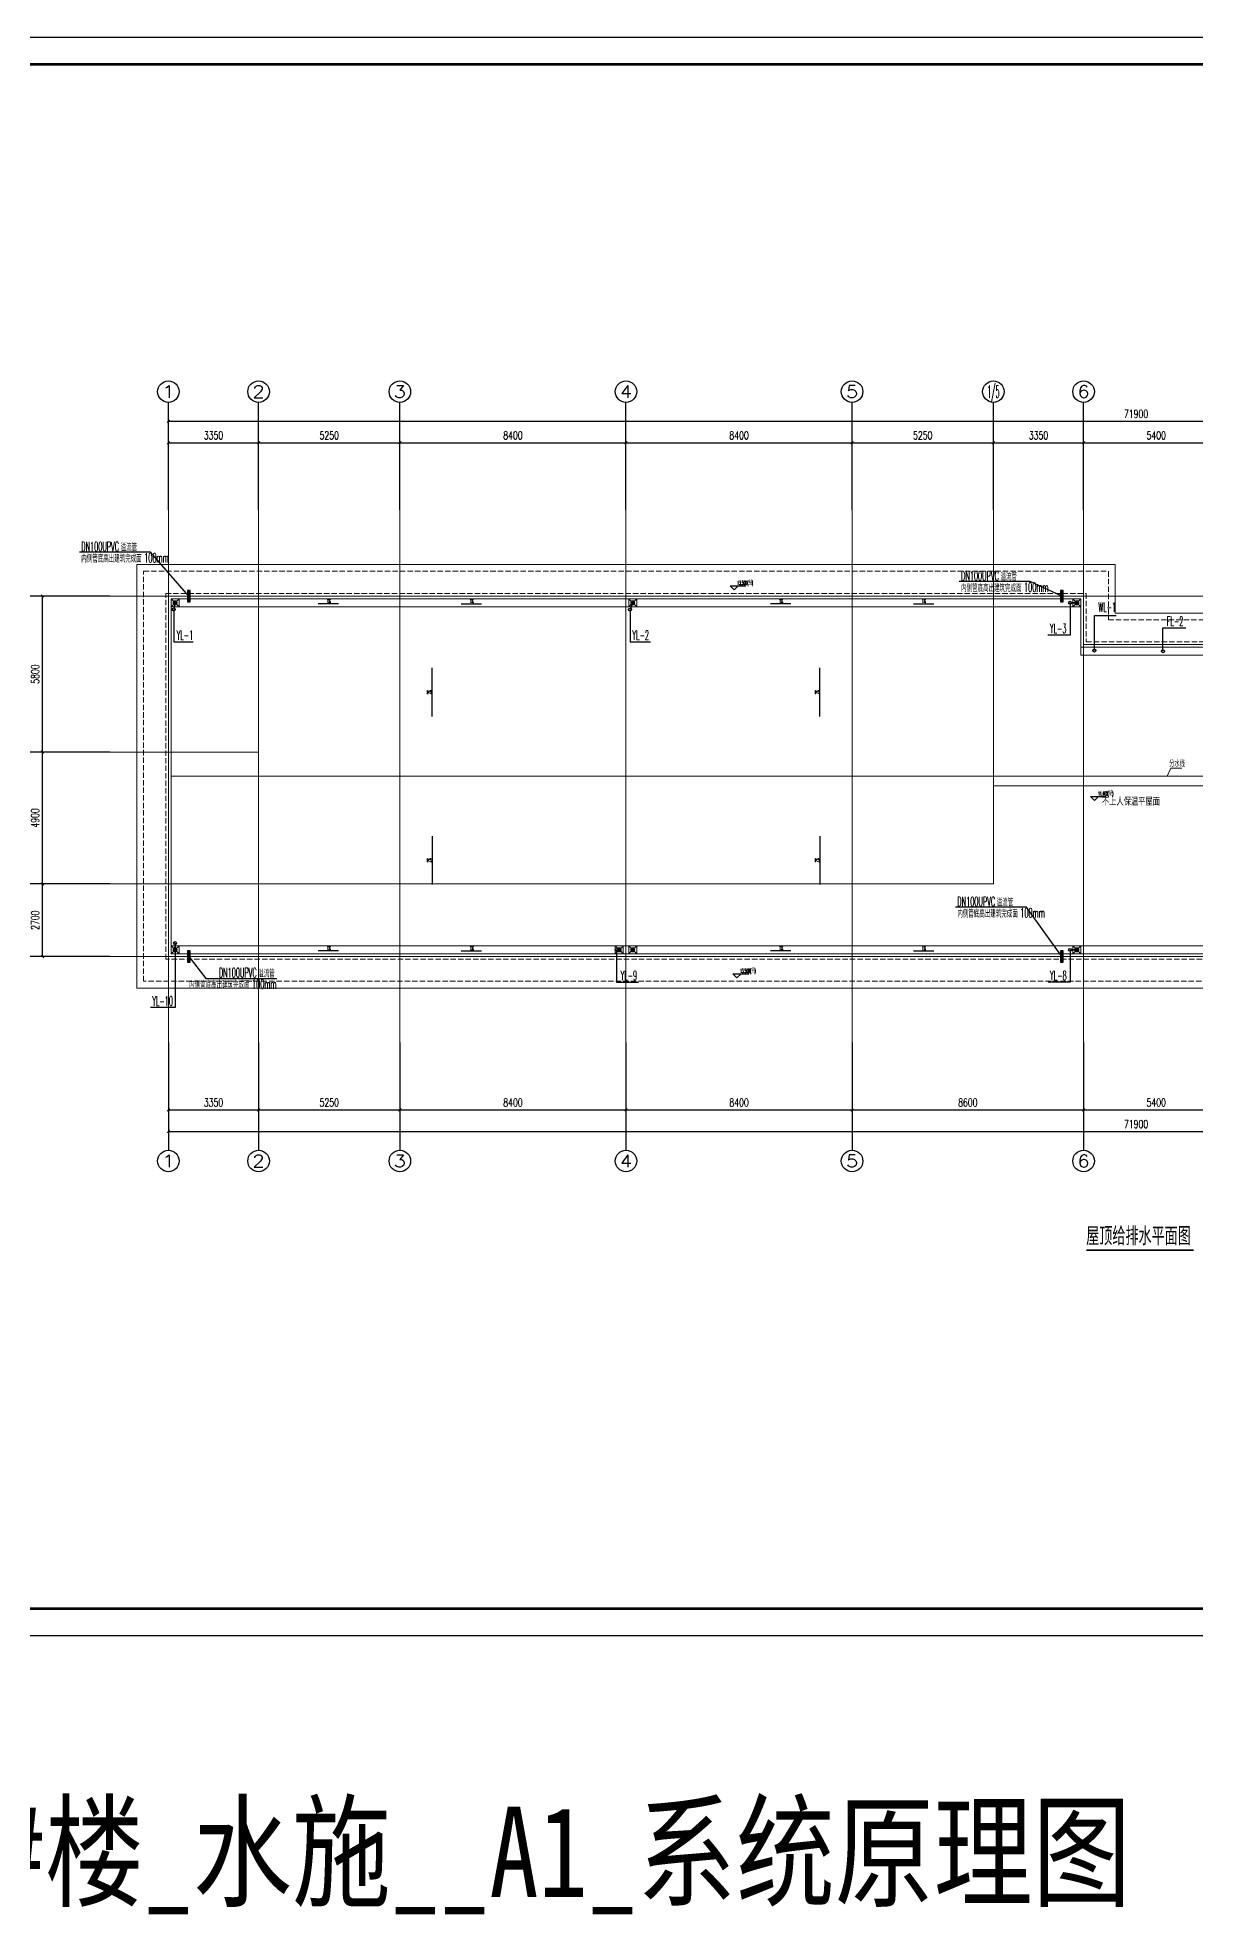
# Model space of a CAD drawing. Extents: x 1031190 to 1725648, y 733081 to 1571294.
# Drawn here: x 1288327 to 1331344, y 870323 to 940094 of the extents above; entities that cross this region are included whole.
import ezdxf
from ezdxf.enums import TextEntityAlignment as Align

# ---------------------------------------------------------------- set-up
doc = ezdxf.new("R2010")
doc.units = 0
doc.header["$LTSCALE"] = 1000
doc.header["$MEASUREMENT"] = 0
for name, pattern in [('ACAD_ISO10W100', [18.5, 12, -3, 0.5, -3]), ('DASH', [0.35, 0.25, -0.1]), ('DOTE', [2.42, 2, -0.2, 0.02, -0.2])]:
    doc.linetypes.add(name, pattern=pattern)
for name, color, linetype in [('AXIS', 3, 'Continuous'), ('AXIS_TEXT', 4, 'Continuous'), ('C-AXIS(轴号)', 3, 'Continuous'), ('C-AXIS-T(字)', 7, 'Continuous'), ('D-立面', 35, 'Continuous'), ('DIM_ELEV', 3, 'Continuous'), ('DIM_SYMB', 3, 'Continuous'), ('DIM_废水', 3, 'Continuous'), ('DIM_污水', 3, 'Continuous'), ('DIM_雨水', 3, 'Continuous'), ('PIPE-雨水', 4, 'Y'), ('PUB_TEXT', 4, 'Continuous'), ('TWT_LEAD', 3, 'Continuous'), ('VPIPE-废水', 31, 'F'), ('VPIPE-污水', 2, 'W'), ('VPIPE-雨水', 4, 'Y'), ('图框', 140, 'Continuous'), ('大线脚', 71, 'Continuous'), ('导图字', 7, 'Continuous')]:
    doc.layers.add(name, color=color, linetype=linetype)
for name, color, linetype, lineweight in [('DOTE', 19, 'DOTE', 9), ('LVTRY', 1, 'Continuous', 13), ('平面-分水线', 214, 'Continuous', 15), ('平面-排水沟', 86, 'Continuous', 15), ('平面-看线', 45, 'Continuous', 15)]:
    doc.layers.add(name, color=color, linetype=linetype, lineweight=lineweight)
doc.styles.add('_TCH_AXIS', font='COMPLEX', dxfattribs={"bigfont": 'GBCBIG'})
doc.styles.add('_TCH_DIM', font='SIMPLEX.shx', dxfattribs={"width": 0.6, "oblique": 10, "bigfont": 'hztxt.shx'})
doc.styles.add('_TCH_DIM_T3', font='SIMPLEX', dxfattribs={"width": 0.705882, "bigfont": 'GBCBIG'})
doc.styles.add('_TWT_SERIAL', font='simplex.shx', dxfattribs={"width": 0.6, "oblique": 10, "height": 3.5, "bigfont": 'aadri.shx'})
doc.styles.add('COMPLEX', font='COMPLEX')
doc.styles.get("Standard").update_dxf_attribs({"font": 'gbenor.shx', "bigfont": 'gbcbig.shx'})
doc.styles.add('黑体', font='simhei.ttf')
doc.linetypes.add('F', pattern='A,3,-0.2,["F",Standard,S=0.25,R=0,X=-0.1,Y=-0.115],-0.2', length=3.4)
doc.linetypes.add('W', pattern='A,3,-0.2,["W",Standard,S=0.25,R=0,X=-0.1,Y=-0.115],-0.2', length=3.4)
doc.linetypes.add('Y', pattern='A,2,-0.2,["Y",Standard,S=0.4,R=0,X=-0.1,Y=-0.115],-0.35', length=2.55)
doc.dimstyles.new('_TCH_ARCH&&100', dxfattribs={"dimtxt": 297.5, "dimasz": 100, "dimexe": 250, "dimexo": 300, "dimgap": 126.25, "dimtad": 1, "dimdec": 0, "dimzin": 0, "dimdsep": 46, "dimtxsty": '_TCH_DIM_T3', "dimblk": 'ARCHTICK', "dimcen": 0.09, "dimclrt": 7, "dimazin": 2, "dimtfac": 1, "dimtdec": 0, "dimtix": 1, "dimtmove": 2, "dimatfit": 3, "dimfxl": 0, "dimtolj": 1, "dimtzin": 0, "dimarcsym": 0})

# ---------------------------------------------------------------- blocks, each defined once
blk = doc.blocks.new('$lvtry$00000171')
for p, q in [((-74, 11), (-11, 74)), ((-70, -27), (27, 70)), ((-53, -53), (53, 53)), ((-27, -70), (70, 27)), ((11, -74), (74, -11))]:
    blk.add_line(p, q)
blk.add_circle((0, 0), 75)
blk.add_point((0, 0))
blk = doc.blocks.new('R5T6Y7TRF')
at = {"layer": '平面-分水线', "elevation": -134}
blk.add_lwpolyline([(392485, -26438), (392785, -26438), (392785, -26738), (392485, -26738)], close=True, dxfattribs=at)
for points in [[(392485, -26438), (392582, -26534)], [(392688, -26534), (392785, -26438)], [(392485, -26738), (392593, -26629)], [(392676, -26629), (392785, -26738)]]:
    blk.add_lwpolyline(points, dxfattribs=at)
at = {"layer": 'LVTRY'}
blk.add_blockref('$lvtry$00000171', (392635, -26588, -134), dxfattribs=at)
blk = doc.blocks.new('3654645645678678')
at = {"layer": '大线脚', "color": 0}
blk.add_line((447247, -47568), (447247, -47145), dxfattribs=at)
blk.add_lwpolyline([(447197, -47145), (447297, -47145), (447297, -47568), (447197, -47568)], close=True, dxfattribs=at)
blk = doc.blocks.new('_ArchTick')
at = {"color": 0, "linetype": 'ByBlock', "const_width": 0.4}
blk.add_lwpolyline([(-0.5, -0.5), (0.5, 0.5)], dxfattribs=at)
blk = doc.blocks.new('*D142')
at = {"layer": 'AXIS', "color": 0, "lineweight": -2}
for p, q in [((1290711, 919331), (1287461, 919331)), ((1287711, 905931), (1287711, 919331)), ((1290711, 905931), (1287461, 905931))]:
    blk.add_line(p, q, dxfattribs=at)
at = {"layer": 'Defpoints', "color": 0}
for p in [(1287711, 919331), (1291011, 919331), (1291011, 905931)]:
    blk.add_point(p, dxfattribs=at)
at = {"layer": 'AXIS', "color": 0, "lineweight": -2, "xscale": 100, "yscale": 100, "zscale": 100}
for p, rotation in [((1287711, 919331), 90), ((1287711, 905931), 270)]:
    blk.add_blockref('_ArchTick', p, dxfattribs=dict(at, rotation=rotation))
at = {"layer": 'AXIS', "color": 7, "insert": (1287436, 912631), "char_height": 297.5, "attachment_point": 5, "rotation": 90, "style": '_TCH_DIM_T3'}
blk.add_mtext('\\A1;13400', dxfattribs=at)
blk = doc.blocks.new('*D143')
at = {"layer": 'AXIS', "color": 0, "lineweight": -2}
for p, q in [((1290711, 919331), (1288261, 919331)), ((1288511, 913531), (1288511, 919331)), ((1290711, 913531), (1288261, 913531))]:
    blk.add_line(p, q, dxfattribs=at)
at = {"layer": 'Defpoints', "color": 0}
for p in [(1288511, 919331), (1291011, 919331), (1291011, 913531)]:
    blk.add_point(p, dxfattribs=at)
at = {"layer": 'AXIS', "color": 0, "lineweight": -2, "xscale": 100, "yscale": 100, "zscale": 100}
for p, rotation in [((1288511, 919331), 90), ((1288511, 913531), 270)]:
    blk.add_blockref('_ArchTick', p, dxfattribs=dict(at, rotation=rotation))
at = {"layer": 'AXIS', "color": 7, "insert": (1288236, 916431), "char_height": 297.5, "attachment_point": 5, "rotation": 90, "style": '_TCH_DIM_T3'}
blk.add_mtext('\\A1;5800', dxfattribs=at)
blk = doc.blocks.new('*D144')
at = {"layer": 'AXIS', "color": 0, "lineweight": -2}
for p, q in [((1290711, 913531), (1288261, 913531)), ((1288511, 908631), (1288511, 913531)), ((1290711, 908631), (1288261, 908631))]:
    blk.add_line(p, q, dxfattribs=at)
at = {"layer": 'Defpoints', "color": 0}
for p in [(1288511, 913531), (1291011, 913531), (1291011, 908631)]:
    blk.add_point(p, dxfattribs=at)
at = {"layer": 'AXIS', "color": 0, "lineweight": -2, "xscale": 100, "yscale": 100, "zscale": 100}
for p, rotation in [((1288511, 913531), 90), ((1288511, 908631), 270)]:
    blk.add_blockref('_ArchTick', p, dxfattribs=dict(at, rotation=rotation))
at = {"layer": 'AXIS', "color": 7, "insert": (1288236, 911081), "char_height": 297.5, "attachment_point": 5, "rotation": 90, "style": '_TCH_DIM_T3'}
blk.add_mtext('\\A1;4900', dxfattribs=at)
blk = doc.blocks.new('*D145')
at = {"layer": 'AXIS', "color": 0, "lineweight": -2}
for p, q in [((1290711, 908631), (1288261, 908631)), ((1288511, 905931), (1288511, 908631)), ((1290711, 905931), (1288261, 905931))]:
    blk.add_line(p, q, dxfattribs=at)
at = {"layer": 'Defpoints', "color": 0}
for p in [(1288511, 908631), (1291011, 908631), (1291011, 905931)]:
    blk.add_point(p, dxfattribs=at)
at = {"layer": 'AXIS', "color": 0, "lineweight": -2, "xscale": 100, "yscale": 100, "zscale": 100}
for p, rotation in [((1288511, 908631), 90), ((1288511, 905931), 270)]:
    blk.add_blockref('_ArchTick', p, dxfattribs=dict(at, rotation=rotation))
at = {"layer": 'AXIS', "color": 7, "insert": (1288236, 907281), "char_height": 297.5, "attachment_point": 5, "rotation": 90, "style": '_TCH_DIM_T3'}
blk.add_mtext('\\A1;2700', dxfattribs=at)
blk = doc.blocks.new('*D151')
at = {"layer": 'AXIS', "color": 0, "lineweight": -2}
for p, q in [((1293188, 902431), (1293188, 899181)), ((1365088, 902431), (1365088, 899181)), ((1293188, 899431), (1365088, 899431))]:
    blk.add_line(p, q, dxfattribs=at)
at = {"layer": 'Defpoints', "color": 0}
for p in [(1293188, 902731), (1365088, 902731), (1365088, 899431)]:
    blk.add_point(p, dxfattribs=at)
at = {"layer": 'AXIS', "color": 0, "lineweight": -2, "xscale": 100, "yscale": 100, "zscale": 100, "rotation": 180}
blk.add_blockref('_ArchTick', (1293188, 899431), dxfattribs=at)
at = {"layer": 'AXIS', "color": 0, "lineweight": -2, "xscale": 100, "yscale": 100, "zscale": 100}
blk.add_blockref('_ArchTick', (1365088, 899431), dxfattribs=at)
at = {"layer": 'AXIS', "color": 7, "insert": (1329138, 899706), "char_height": 297.5, "attachment_point": 5, "style": '_TCH_DIM_T3'}
blk.add_mtext('\\A1;71900', dxfattribs=at)
blk = doc.blocks.new('*D152')
at = {"layer": 'AXIS', "color": 0, "lineweight": -2}
for p, q in [((1293188, 902431), (1293188, 899981)), ((1296538, 902431), (1296538, 899981)), ((1293188, 900231), (1296538, 900231))]:
    blk.add_line(p, q, dxfattribs=at)
at = {"layer": 'Defpoints', "color": 0}
for p in [(1293188, 902731), (1296538, 902731), (1296538, 900231)]:
    blk.add_point(p, dxfattribs=at)
at = {"layer": 'AXIS', "color": 0, "lineweight": -2, "xscale": 100, "yscale": 100, "zscale": 100, "rotation": 180}
blk.add_blockref('_ArchTick', (1293188, 900231), dxfattribs=at)
at = {"layer": 'AXIS', "color": 0, "lineweight": -2, "xscale": 100, "yscale": 100, "zscale": 100}
blk.add_blockref('_ArchTick', (1296538, 900231), dxfattribs=at)
at = {"layer": 'AXIS', "color": 7, "insert": (1294863, 900506), "char_height": 297.5, "attachment_point": 5, "style": '_TCH_DIM_T3'}
blk.add_mtext('\\A1;3350', dxfattribs=at)
blk = doc.blocks.new('*D153')
at = {"layer": 'AXIS', "color": 0, "lineweight": -2}
for p, q in [((1296538, 902431), (1296538, 899981)), ((1301788, 902431), (1301788, 899981)), ((1296538, 900231), (1301788, 900231))]:
    blk.add_line(p, q, dxfattribs=at)
at = {"layer": 'Defpoints', "color": 0}
for p in [(1296538, 902731), (1301788, 902731), (1301788, 900231)]:
    blk.add_point(p, dxfattribs=at)
at = {"layer": 'AXIS', "color": 0, "lineweight": -2, "xscale": 100, "yscale": 100, "zscale": 100, "rotation": 180}
blk.add_blockref('_ArchTick', (1296538, 900231), dxfattribs=at)
at = {"layer": 'AXIS', "color": 0, "lineweight": -2, "xscale": 100, "yscale": 100, "zscale": 100}
blk.add_blockref('_ArchTick', (1301788, 900231), dxfattribs=at)
at = {"layer": 'AXIS', "color": 7, "insert": (1299163, 900506), "char_height": 297.5, "attachment_point": 5, "style": '_TCH_DIM_T3'}
blk.add_mtext('\\A1;5250', dxfattribs=at)
blk = doc.blocks.new('*D154')
at = {"layer": 'AXIS', "color": 0, "lineweight": -2}
for p, q in [((1301788, 902431), (1301788, 899981)), ((1310188, 902431), (1310188, 899981)), ((1301788, 900231), (1310188, 900231))]:
    blk.add_line(p, q, dxfattribs=at)
at = {"layer": 'Defpoints', "color": 0}
for p in [(1301788, 902731), (1310188, 902731), (1310188, 900231)]:
    blk.add_point(p, dxfattribs=at)
at = {"layer": 'AXIS', "color": 0, "lineweight": -2, "xscale": 100, "yscale": 100, "zscale": 100, "rotation": 180}
blk.add_blockref('_ArchTick', (1301788, 900231), dxfattribs=at)
at = {"layer": 'AXIS', "color": 0, "lineweight": -2, "xscale": 100, "yscale": 100, "zscale": 100}
blk.add_blockref('_ArchTick', (1310188, 900231), dxfattribs=at)
at = {"layer": 'AXIS', "color": 7, "insert": (1305988, 900506), "char_height": 297.5, "attachment_point": 5, "style": '_TCH_DIM_T3'}
blk.add_mtext('\\A1;8400', dxfattribs=at)
blk = doc.blocks.new('*D155')
at = {"layer": 'AXIS', "color": 0, "lineweight": -2}
for p, q in [((1310188, 902431), (1310188, 899981)), ((1318588, 902431), (1318588, 899981)), ((1310188, 900231), (1318588, 900231))]:
    blk.add_line(p, q, dxfattribs=at)
at = {"layer": 'Defpoints', "color": 0}
for p in [(1310188, 902731), (1318588, 902731), (1318588, 900231)]:
    blk.add_point(p, dxfattribs=at)
at = {"layer": 'AXIS', "color": 0, "lineweight": -2, "xscale": 100, "yscale": 100, "zscale": 100, "rotation": 180}
blk.add_blockref('_ArchTick', (1310188, 900231), dxfattribs=at)
at = {"layer": 'AXIS', "color": 0, "lineweight": -2, "xscale": 100, "yscale": 100, "zscale": 100}
blk.add_blockref('_ArchTick', (1318588, 900231), dxfattribs=at)
at = {"layer": 'AXIS', "color": 7, "insert": (1314388, 900506), "char_height": 297.5, "attachment_point": 5, "style": '_TCH_DIM_T3'}
blk.add_mtext('\\A1;8400', dxfattribs=at)
blk = doc.blocks.new('*D156')
at = {"layer": 'AXIS', "color": 0, "lineweight": -2}
for p, q in [((1318588, 902431), (1318588, 899981)), ((1327188, 902431), (1327188, 899981)), ((1318588, 900231), (1327188, 900231))]:
    blk.add_line(p, q, dxfattribs=at)
at = {"layer": 'Defpoints', "color": 0}
for p in [(1318588, 902731), (1327188, 902731), (1327188, 900231)]:
    blk.add_point(p, dxfattribs=at)
at = {"layer": 'AXIS', "color": 0, "lineweight": -2, "xscale": 100, "yscale": 100, "zscale": 100, "rotation": 180}
blk.add_blockref('_ArchTick', (1318588, 900231), dxfattribs=at)
at = {"layer": 'AXIS', "color": 0, "lineweight": -2, "xscale": 100, "yscale": 100, "zscale": 100}
blk.add_blockref('_ArchTick', (1327188, 900231), dxfattribs=at)
at = {"layer": 'AXIS', "color": 7, "insert": (1322888, 900506), "char_height": 297.5, "attachment_point": 5, "style": '_TCH_DIM_T3'}
blk.add_mtext('\\A1;8600', dxfattribs=at)
blk = doc.blocks.new('*D157')
at = {"layer": 'AXIS', "color": 0, "lineweight": -2}
for p, q in [((1327188, 902431), (1327188, 899981)), ((1332588, 902431), (1332588, 899981)), ((1327188, 900231), (1332588, 900231))]:
    blk.add_line(p, q, dxfattribs=at)
at = {"layer": 'Defpoints', "color": 0}
for p in [(1327188, 902731), (1332588, 902731), (1332588, 900231)]:
    blk.add_point(p, dxfattribs=at)
at = {"layer": 'AXIS', "color": 0, "lineweight": -2, "xscale": 100, "yscale": 100, "zscale": 100, "rotation": 180}
blk.add_blockref('_ArchTick', (1327188, 900231), dxfattribs=at)
at = {"layer": 'AXIS', "color": 0, "lineweight": -2, "xscale": 100, "yscale": 100, "zscale": 100}
blk.add_blockref('_ArchTick', (1332588, 900231), dxfattribs=at)
at = {"layer": 'AXIS', "color": 7, "insert": (1329888, 900506), "char_height": 297.5, "attachment_point": 5, "style": '_TCH_DIM_T3'}
blk.add_mtext('\\A1;5400', dxfattribs=at)
blk = doc.blocks.new('*D162')
at = {"layer": 'AXIS', "color": 0, "lineweight": -2}
for p, q in [((1293188, 922831), (1293188, 926081)), ((1365088, 922831), (1365088, 926081)), ((1293188, 925831), (1365088, 925831))]:
    blk.add_line(p, q, dxfattribs=at)
at = {"layer": 'Defpoints', "color": 0}
for p in [(1365088, 925831), (1293188, 922531), (1365088, 922531)]:
    blk.add_point(p, dxfattribs=at)
at = {"layer": 'AXIS', "color": 0, "lineweight": -2, "xscale": 100, "yscale": 100, "zscale": 100, "rotation": 180}
blk.add_blockref('_ArchTick', (1293188, 925831), dxfattribs=at)
at = {"layer": 'AXIS', "color": 0, "lineweight": -2, "xscale": 100, "yscale": 100, "zscale": 100}
blk.add_blockref('_ArchTick', (1365088, 925831), dxfattribs=at)
at = {"layer": 'AXIS', "color": 7, "insert": (1329138, 926106), "char_height": 297.5, "attachment_point": 5, "style": '_TCH_DIM_T3'}
blk.add_mtext('\\A1;71900', dxfattribs=at)
blk = doc.blocks.new('*D163')
at = {"layer": 'AXIS', "color": 0, "lineweight": -2}
for p, q in [((1293188, 922831), (1293188, 925281)), ((1296538, 922831), (1296538, 925281)), ((1293188, 925031), (1296538, 925031))]:
    blk.add_line(p, q, dxfattribs=at)
at = {"layer": 'Defpoints', "color": 0}
for p in [(1296538, 925031), (1293188, 922531), (1296538, 922531)]:
    blk.add_point(p, dxfattribs=at)
at = {"layer": 'AXIS', "color": 0, "lineweight": -2, "xscale": 100, "yscale": 100, "zscale": 100, "rotation": 180}
blk.add_blockref('_ArchTick', (1293188, 925031), dxfattribs=at)
at = {"layer": 'AXIS', "color": 0, "lineweight": -2, "xscale": 100, "yscale": 100, "zscale": 100}
blk.add_blockref('_ArchTick', (1296538, 925031), dxfattribs=at)
at = {"layer": 'AXIS', "color": 7, "insert": (1294863, 925306), "char_height": 297.5, "attachment_point": 5, "style": '_TCH_DIM_T3'}
blk.add_mtext('\\A1;3350', dxfattribs=at)
blk = doc.blocks.new('*D164')
at = {"layer": 'AXIS', "color": 0, "lineweight": -2}
for p, q in [((1296538, 922831), (1296538, 925281)), ((1301788, 922831), (1301788, 925281)), ((1296538, 925031), (1301788, 925031))]:
    blk.add_line(p, q, dxfattribs=at)
at = {"layer": 'Defpoints', "color": 0}
for p in [(1301788, 925031), (1296538, 922531), (1301788, 922531)]:
    blk.add_point(p, dxfattribs=at)
at = {"layer": 'AXIS', "color": 0, "lineweight": -2, "xscale": 100, "yscale": 100, "zscale": 100, "rotation": 180}
blk.add_blockref('_ArchTick', (1296538, 925031), dxfattribs=at)
at = {"layer": 'AXIS', "color": 0, "lineweight": -2, "xscale": 100, "yscale": 100, "zscale": 100}
blk.add_blockref('_ArchTick', (1301788, 925031), dxfattribs=at)
at = {"layer": 'AXIS', "color": 7, "insert": (1299163, 925306), "char_height": 297.5, "attachment_point": 5, "style": '_TCH_DIM_T3'}
blk.add_mtext('\\A1;5250', dxfattribs=at)
blk = doc.blocks.new('*D165')
at = {"layer": 'AXIS', "color": 0, "lineweight": -2}
for p, q in [((1301788, 922831), (1301788, 925281)), ((1310188, 922831), (1310188, 925281)), ((1301788, 925031), (1310188, 925031))]:
    blk.add_line(p, q, dxfattribs=at)
at = {"layer": 'Defpoints', "color": 0}
for p in [(1310188, 925031), (1301788, 922531), (1310188, 922531)]:
    blk.add_point(p, dxfattribs=at)
at = {"layer": 'AXIS', "color": 0, "lineweight": -2, "xscale": 100, "yscale": 100, "zscale": 100, "rotation": 180}
blk.add_blockref('_ArchTick', (1301788, 925031), dxfattribs=at)
at = {"layer": 'AXIS', "color": 0, "lineweight": -2, "xscale": 100, "yscale": 100, "zscale": 100}
blk.add_blockref('_ArchTick', (1310188, 925031), dxfattribs=at)
at = {"layer": 'AXIS', "color": 7, "insert": (1305988, 925306), "char_height": 297.5, "attachment_point": 5, "style": '_TCH_DIM_T3'}
blk.add_mtext('\\A1;8400', dxfattribs=at)
blk = doc.blocks.new('*D166')
at = {"layer": 'AXIS', "color": 0, "lineweight": -2}
for p, q in [((1310188, 922831), (1310188, 925281)), ((1318588, 922831), (1318588, 925281)), ((1310188, 925031), (1318588, 925031))]:
    blk.add_line(p, q, dxfattribs=at)
at = {"layer": 'Defpoints', "color": 0}
for p in [(1318588, 925031), (1310188, 922531), (1318588, 922531)]:
    blk.add_point(p, dxfattribs=at)
at = {"layer": 'AXIS', "color": 0, "lineweight": -2, "xscale": 100, "yscale": 100, "zscale": 100, "rotation": 180}
blk.add_blockref('_ArchTick', (1310188, 925031), dxfattribs=at)
at = {"layer": 'AXIS', "color": 0, "lineweight": -2, "xscale": 100, "yscale": 100, "zscale": 100}
blk.add_blockref('_ArchTick', (1318588, 925031), dxfattribs=at)
at = {"layer": 'AXIS', "color": 7, "insert": (1314388, 925306), "char_height": 297.5, "attachment_point": 5, "style": '_TCH_DIM_T3'}
blk.add_mtext('\\A1;8400', dxfattribs=at)
blk = doc.blocks.new('*D167')
at = {"layer": 'AXIS', "color": 0, "lineweight": -2}
for p, q in [((1318588, 922831), (1318588, 925281)), ((1323838, 922831), (1323838, 925281)), ((1318588, 925031), (1323838, 925031))]:
    blk.add_line(p, q, dxfattribs=at)
at = {"layer": 'Defpoints', "color": 0}
for p in [(1323838, 925031), (1318588, 922531), (1323838, 922531)]:
    blk.add_point(p, dxfattribs=at)
at = {"layer": 'AXIS', "color": 0, "lineweight": -2, "xscale": 100, "yscale": 100, "zscale": 100, "rotation": 180}
blk.add_blockref('_ArchTick', (1318588, 925031), dxfattribs=at)
at = {"layer": 'AXIS', "color": 0, "lineweight": -2, "xscale": 100, "yscale": 100, "zscale": 100}
blk.add_blockref('_ArchTick', (1323838, 925031), dxfattribs=at)
at = {"layer": 'AXIS', "color": 7, "insert": (1321213, 925306), "char_height": 297.5, "attachment_point": 5, "style": '_TCH_DIM_T3'}
blk.add_mtext('\\A1;5250', dxfattribs=at)
blk = doc.blocks.new('*D168')
at = {"layer": 'AXIS', "color": 0, "lineweight": -2}
for p, q in [((1323838, 922831), (1323838, 925281)), ((1327188, 922831), (1327188, 925281)), ((1323838, 925031), (1327188, 925031))]:
    blk.add_line(p, q, dxfattribs=at)
at = {"layer": 'Defpoints', "color": 0}
for p in [(1327188, 925031), (1323838, 922531), (1327188, 922531)]:
    blk.add_point(p, dxfattribs=at)
at = {"layer": 'AXIS', "color": 0, "lineweight": -2, "xscale": 100, "yscale": 100, "zscale": 100, "rotation": 180}
blk.add_blockref('_ArchTick', (1323838, 925031), dxfattribs=at)
at = {"layer": 'AXIS', "color": 0, "lineweight": -2, "xscale": 100, "yscale": 100, "zscale": 100}
blk.add_blockref('_ArchTick', (1327188, 925031), dxfattribs=at)
at = {"layer": 'AXIS', "color": 7, "insert": (1325513, 925306), "char_height": 297.5, "attachment_point": 5, "style": '_TCH_DIM_T3'}
blk.add_mtext('\\A1;3350', dxfattribs=at)
blk = doc.blocks.new('*D169')
at = {"layer": 'AXIS', "color": 0, "lineweight": -2}
for p, q in [((1327188, 922831), (1327188, 925281)), ((1332588, 922831), (1332588, 925281)), ((1327188, 925031), (1332588, 925031))]:
    blk.add_line(p, q, dxfattribs=at)
at = {"layer": 'Defpoints', "color": 0}
for p in [(1332588, 925031), (1327188, 922531), (1332588, 922531)]:
    blk.add_point(p, dxfattribs=at)
at = {"layer": 'AXIS', "color": 0, "lineweight": -2, "xscale": 100, "yscale": 100, "zscale": 100, "rotation": 180}
blk.add_blockref('_ArchTick', (1327188, 925031), dxfattribs=at)
at = {"layer": 'AXIS', "color": 0, "lineweight": -2, "xscale": 100, "yscale": 100, "zscale": 100}
blk.add_blockref('_ArchTick', (1332588, 925031), dxfattribs=at)
at = {"layer": 'AXIS', "color": 7, "insert": (1329888, 925306), "char_height": 297.5, "attachment_point": 5, "style": '_TCH_DIM_T3'}
blk.add_mtext('\\A1;5400', dxfattribs=at)
blk = doc.blocks.new('_AXISO')
blk.add_circle((0, 0), 0.5)
at = {"layer": 'AXIS_TEXT', "style": 'COMPLEX', "width": 1.041667}
blk.add_attdef('A', text='', height=0.56, dxfattribs=at).set_placement((-0.25, -0.28), (0.25, -0.28), align=Align.FIT)

msp = doc.modelspace()

# ---------------------------------------------------------------- hatches: boundary and pattern name
at = {"layer": 'DIM_SYMB'}
for points in [[(1298756.3, 919039.1), (1298906.3, 919039.1), (1298906.3, 919059.1)], [(1304819.1, 919039.1), (1304669.1, 919039.1), (1304669.1, 919059.1)], [(1315556.3, 919039.1), (1315706.3, 919039.1), (1315706.3, 919059.1)], [(1321619.1, 919039.1), (1321469.1, 919039.1), (1321469.1, 919059.1)], [(1302981.6, 916657.7), (1302981.6, 916507.7), (1302961.6, 916507.7)], [(1317393.8, 916657.7), (1317393.8, 916507.7), (1317373.8, 916507.7)], [(1302981.6, 908604.4), (1302981.6, 908754.4), (1302961.6, 908754.4)], [(1317393.8, 908604.4), (1317393.8, 908754.4), (1317373.8, 908754.4)], [(1298756.3, 906139.1), (1298906.3, 906139.1), (1298906.3, 906159.1)], [(1304819.1, 906139.1), (1304669.1, 906139.1), (1304669.1, 906159.1)], [(1315556.3, 906139.1), (1315706.3, 906139.1), (1315706.3, 906159.1)], [(1321619.1, 906139.1), (1321469.1, 906139.1), (1321469.1, 906159.1)]]:
    msp.add_hatch(color=8, dxfattribs=at).paths.add_polyline_path(points)

# ---------------------------------------------------------------- linework, layer by layer
at = {"layer": 'C-AXIS(轴号)'}
for p, q in [((1293187.7, 922531.1), (1293187.7, 926531.1)), ((1296537.7, 922531.1), (1296537.7, 926531.1)), ((1301787.7, 922531.1), (1301787.7, 926531.1)), ((1310187.7, 922531.1), (1310187.7, 926531.1)), ((1318587.7, 922531.1), (1318587.7, 926531.1)), ((1323837.7, 922531.1), (1323837.7, 926531.1)), ((1327187.7, 922531.1), (1327187.7, 926531.1)), ((1291011.4, 919331.1), (1287011.4, 919331.1)), ((1291011.4, 913531.1), (1287011.4, 913531.1)), ((1291011.4, 908631.1), (1287011.4, 908631.1)), ((1291011.4, 905931.1), (1287011.4, 905931.1)), ((1293187.7, 902731.1), (1293187.7, 898731.1)), ((1296537.7, 902731.1), (1296537.7, 898731.1)), ((1301787.7, 902731.1), (1301787.7, 898731.1)), ((1310187.7, 902731.1), (1310187.7, 898731.1)), ((1318587.7, 902731.1), (1318587.7, 898731.1)), ((1327187.7, 902731.1), (1327187.7, 898731.1))]:
    msp.add_line(p, q, dxfattribs=at)
at = {"layer": 'DIM_ELEV', "color": 8}
for p, q in [((1314207.9, 919560), (1314057.9, 919710)), ((1314057.9, 919710), (1314642.5, 919710)), ((1314207.9, 919560), (1314357.9, 919710)), ((1327597.3, 911727.3), (1327447.3, 911877.3)), ((1327447.3, 911877.3), (1328031.8, 911877.3)), ((1327597.3, 911727.3), (1327747.3, 911877.3)), ((1314311.3, 905139.2), (1314161.3, 905289.2)), ((1314161.3, 905289.2), (1314745.8, 905289.2)), ((1314311.3, 905139.2), (1314461.3, 905289.2))]:
    msp.add_line(p, q, dxfattribs=at)
at = {"layer": 'DIM_SYMB', "color": 8}
for points in [[(1299511.4, 919039.1), (1298756.3, 919039.1)], [(1304064, 919039.1), (1304819.1, 919039.1)], [(1316311.4, 919039.1), (1315556.3, 919039.1)], [(1320864, 919039.1), (1321619.1, 919039.1)], [(1302981.6, 914854.6), (1302981.6, 916657.7)], [(1317393.8, 914854.6), (1317393.8, 916657.7)], [(1302981.6, 910407.5), (1302981.6, 908604.4)], [(1317393.8, 910407.5), (1317393.8, 908604.4)], [(1299511.4, 906139.1), (1298756.3, 906139.1)], [(1304064, 906139.1), (1304819.1, 906139.1)], [(1316311.4, 906139.1), (1315556.3, 906139.1)], [(1320864, 906139.1), (1321619.1, 906139.1)]]:
    msp.add_lwpolyline(points, dxfattribs=at)
at = {"layer": 'DIM_SYMB', "const_width": 70}
msp.add_lwpolyline([(1327285.8, 895015.9), (1331272.1, 895015.9)], dxfattribs=at)
at = {"layer": 'DIM_废水'}
for p, q in [((1330137.7, 917281.1), (1330137.7, 918150.5)), ((1330137.7, 918150.5), (1330988.9, 918150.5))]:
    msp.add_line(p, q, dxfattribs=at)
at = {"layer": 'DIM_污水'}
for p, q in [((1327587.7, 917306.1), (1327587.7, 918603.8)), ((1327587.7, 918603.8), (1328402.1, 918603.8))]:
    msp.add_line(p, q, dxfattribs=at)
at = {"layer": 'DIM_雨水'}
for p, q in [((1326687.7, 919081.1), (1326687.7, 917882.2)), ((1293387.7, 918831.1), (1293387.7, 917632.2)), ((1310337.7, 918831.1), (1310337.7, 917632.2)), ((1293387.7, 917632.2), (1294108.7, 917632.2)), ((1310337.7, 917632.2), (1311092.4, 917632.2)), ((1326687.7, 917882.2), (1325865, 917882.2)), ((1293437.7, 906431.1), (1293437.7, 904033.3)), ((1309837.7, 906181.1), (1309837.7, 904982.2)), ((1326687.7, 906181.1), (1326687.7, 904982.2)), ((1309837.7, 904982.2), (1310646.8, 904982.2)), ((1326687.7, 904982.2), (1325872.1, 904982.2)), ((1293437.7, 904033.3), (1292517.1, 904033.3))]:
    msp.add_line(p, q, dxfattribs=at)
at = {"layer": 'DOTE', "linetype": 'ACAD_ISO10W100', "ltscale": 100}
for p, q in [((1293187.7, 922531.1), (1293187.7, 902731.1)), ((1296537.7, 922531.1), (1296537.7, 902731.1)), ((1301787.7, 922531.1), (1301787.7, 902731.1)), ((1310187.7, 922531.1), (1310187.7, 902731.1)), ((1318587.7, 922531.1), (1318587.7, 902731.1)), ((1323837.7, 922531.1), (1323837.7, 908631.1)), ((1327187.7, 922531.1), (1327187.7, 902731.1)), ((1368287.7, 919331.1), (1291011.4, 919331.1)), ((1368287.7, 917531.1), (1327187.7, 917531.1)), ((1296537.7, 913531.1), (1291011.4, 913531.1)), ((1323837.7, 912281.1), (1368287.7, 912281.1)), ((1291011.4, 908631.1), (1323837.7, 908631.1)), ((1291011.4, 905931.1), (1368287.7, 905931.1))]:
    msp.add_line(p, q, dxfattribs=at)
at = {"layer": 'PIPE-雨水', "const_width": 55}
for points in [[(1293398.5, 918885), (1293423, 919007.5)], [(1310358.7, 918881.9), (1310412, 919010.5)], [(1326742.7, 919081.1), (1326862.7, 919081.1)], [(1293437.7, 906256.1), (1293437.7, 906376.1)], [(1309892.7, 906181.1), (1309937.7, 906181.1)], [(1326742.7, 906181.1), (1326862.7, 906181.1)]]:
    msp.add_lwpolyline(points, dxfattribs=at)
at = {"layer": 'TWT_LEAD'}
for p, q in [((1292522.2, 920965.7), (1289879.8, 920965.7)), ((1293948.3, 919331.1), (1292522.2, 920965.7)), ((1325208.3, 919872.6), (1322565.9, 919872.6)), ((1326377.5, 919331.1), (1325208.3, 919872.6)), ((1325069.5, 907768.1), (1322427.1, 907768.1)), ((1326377.5, 905931.1), (1325069.5, 907768.1)), ((1293948.3, 905931.1), (1294578, 905121.5)), ((1294578, 905121.5), (1297220.4, 905121.5))]:
    msp.add_line(p, q, dxfattribs=at)
at = {"layer": 'VPIPE-废水'}
msp.add_circle((1330137.7, 917281.1), 55, dxfattribs=at)
at = {"layer": 'VPIPE-污水'}
msp.add_circle((1327587.7, 917306.1), 55, dxfattribs=at)
at = {"layer": 'VPIPE-雨水'}
for centre in [(1293387.7, 918831.1), (1310337.7, 918831.1), (1326687.7, 919081.1), (1293437.7, 906431.1), (1309837.7, 906181.1), (1326687.7, 906181.1)]:
    msp.add_circle(centre, 55, dxfattribs=at)
at = {"layer": '图框'}
msp.add_lwpolyline([(1278969.8, 880693.6), (1384069.8, 880693.6), (1384069.8, 940093.6), (1278969.8, 940093.6)], close=True, dxfattribs=at)
at = {"layer": '图框', "const_width": 100}
msp.add_lwpolyline([(1281469.8, 881693.6), (1383069.8, 881693.6), (1383069.8, 939093.6), (1281469.8, 939093.6)], close=True, dxfattribs=at)
at = {"layer": '平面-排水沟', "color": 8}
for p, q in [((1330294, 912631.1), (1330427.1, 912928.5)), ((1330294, 912631.1), (1330427.1, 912928.5)), ((1330294, 912631.1), (1330427.1, 912928.5)), ((1330294, 912631.1), (1330427.1, 912928.5)), ((1330427.1, 912928.5), (1330842, 912928.5))]:
    msp.add_line(p, q, dxfattribs=at)
for points in [[(1293287.7, 918931.1), (1327087.7, 918931.1)], [(1327087.7, 917431.1), (1327087.7, 917131.1)], [(1327087.7, 917131.1), (1357287.7, 917131.1)], [(1293287.7, 912631.1), (1364987.7, 912631.1)], [(1293287.7, 906331.1), (1364987.7, 906331.1)]]:
    msp.add_lwpolyline(points, dxfattribs=at)
at = {"layer": '平面-看线', "color": 8}
for points in [[(1292017.7, 920501.1), (1328357.7, 920501.1), (1328357.7, 918701.1), (1358557.7, 918701.1), (1358557.7, 916801.1), (1366257.7, 916801.1), (1366257.7, 904761.1), (1292017.7, 904761.1)], [(1293287.7, 919231.1), (1327087.7, 919231.1), (1327087.7, 917431.1), (1357287.7, 917431.1), (1357287.7, 915531.1), (1364987.7, 915531.1), (1364987.7, 906031.1), (1293287.7, 906031.1)]]:
    msp.add_lwpolyline(points, close=True, dxfattribs=at)
at = {"layer": '平面-看线', "color": 8, "linetype": 'DASH', "ltscale": 0.8}
for points in [[(1292267.7, 920251.1), (1328107.7, 920251.1), (1328107.7, 918451.1), (1358307.7, 918451.1), (1358307.7, 916551.1), (1366007.7, 916551.1), (1366007.7, 905011.1), (1292267.7, 905011.1)], [(1293087.7, 919431.1), (1327287.7, 919431.1), (1327287.7, 917631.1), (1357487.7, 917631.1), (1357487.7, 915731.1), (1365187.7, 915731.1), (1365187.7, 905831.1), (1293087.7, 905831.1)]]:
    msp.add_lwpolyline(points, close=True, dxfattribs=at)

# ---------------------------------------------------------------- block references
at = {"color": 8}
for p in [(900802.8, 945668.7, 134.4), (917802.8, 945668.7, 134.4), (934302.8, 945668.7, 134.4), (900802.8, 932768.7, 134.4), (917802.8, 932768.7, 134.4), (934302.8, 932768.7, 134.4)]:
    msp.add_blockref('R5T6Y7TRF', p, dxfattribs=at)
at = {"color": 8, "xscale": -1, "rotation": 359.9999999999016}
msp.add_blockref('R5T6Y7TRF', (1702572.5, 932768.7, 134.4), dxfattribs=at)
at = {"layer": 'C-AXIS(轴号)'}
ref = msp.add_blockref('_AXISO', (1293187.7, 926931.1), dxfattribs=dict(at, xscale=800, yscale=800, zscale=800))
ref.add_attrib('A', '1', dxfattribs={"layer": 'C-AXIS-T(字)', "height": 452.5, "style": '_TCH_AXIS', "width": 2.333333}).set_placement((1292961.4, 926704.8), (1293414, 926704.8), align=Align.FIT)
ref = msp.add_blockref('_AXISO', (1296537.7, 926931.1), dxfattribs=dict(at, xscale=800, yscale=800, zscale=800))
ref.add_attrib('A', '2', dxfattribs={"layer": 'C-AXIS-T(字)', "height": 452.5, "style": '_TCH_AXIS', "width": 1.5}).set_placement((1296311.4, 926704.8), (1296764, 926704.8), align=Align.FIT)
ref = msp.add_blockref('_AXISO', (1301787.7, 926931.1), dxfattribs=dict(at, xscale=800, yscale=800, zscale=800))
ref.add_attrib('A', '3', dxfattribs={"layer": 'C-AXIS-T(字)', "height": 452.5, "style": '_TCH_AXIS', "width": 1.5}).set_placement((1301561.4, 926704.8), (1302014, 926704.8), align=Align.FIT)
ref = msp.add_blockref('_AXISO', (1310187.7, 926931.1), dxfattribs=dict(at, xscale=800, yscale=800, zscale=800))
ref.add_attrib('A', '4', dxfattribs={"layer": 'C-AXIS-T(字)', "height": 452.5, "style": '_TCH_AXIS', "width": 1.3125}).set_placement((1309961.4, 926704.8), (1310414, 926704.8), align=Align.FIT)
ref = msp.add_blockref('_AXISO', (1318587.7, 926931.1), dxfattribs=dict(at, xscale=800, yscale=800, zscale=800))
ref.add_attrib('A', '5', dxfattribs={"layer": 'C-AXIS-T(字)', "height": 452.5, "style": '_TCH_AXIS', "width": 1.5}).set_placement((1318361.4, 926704.8), (1318814, 926704.8), align=Align.FIT)
ref = msp.add_blockref('_AXISO', (1323837.7, 926931.1), dxfattribs=dict(at, xscale=800, yscale=800, zscale=800))
ref.add_attrib('A', '1/5', dxfattribs={"layer": 'C-AXIS-T(字)', "height": 452.55, "style": '_TCH_AXIS', "width": 0.411765}).set_placement((1323611.4, 926704.8), (1324064, 926704.8), align=Align.FIT)
ref = msp.add_blockref('_AXISO', (1327187.7, 926931.1), dxfattribs=dict(at, xscale=800, yscale=800, zscale=800))
ref.add_attrib('A', '6', dxfattribs={"layer": 'C-AXIS-T(字)', "height": 452.5, "style": '_TCH_AXIS', "width": 1.5}).set_placement((1326961.4, 926704.8), (1327414, 926704.8), align=Align.FIT)
ref = msp.add_blockref('_AXISO', (1293187.7, 898331.1), dxfattribs=dict(at, xscale=800, yscale=800, zscale=800))
ref.add_attrib('A', '1', dxfattribs={"layer": 'C-AXIS-T(字)', "height": 452.5, "style": '_TCH_AXIS', "width": 2.333333}).set_placement((1292961.4, 898104.8), (1293414, 898104.8), align=Align.FIT)
ref = msp.add_blockref('_AXISO', (1296537.7, 898331.1), dxfattribs=dict(at, xscale=800, yscale=800, zscale=800))
ref.add_attrib('A', '2', dxfattribs={"layer": 'C-AXIS-T(字)', "height": 452.5, "style": '_TCH_AXIS', "width": 1.5}).set_placement((1296311.4, 898104.8), (1296764, 898104.8), align=Align.FIT)
ref = msp.add_blockref('_AXISO', (1301787.7, 898331.1), dxfattribs=dict(at, xscale=800, yscale=800, zscale=800))
ref.add_attrib('A', '3', dxfattribs={"layer": 'C-AXIS-T(字)', "height": 452.5, "style": '_TCH_AXIS', "width": 1.5}).set_placement((1301561.4, 898104.8), (1302014, 898104.8), align=Align.FIT)
ref = msp.add_blockref('_AXISO', (1310187.7, 898331.1), dxfattribs=dict(at, xscale=800, yscale=800, zscale=800))
ref.add_attrib('A', '4', dxfattribs={"layer": 'C-AXIS-T(字)', "height": 452.5, "style": '_TCH_AXIS', "width": 1.3125}).set_placement((1309961.4, 898104.8), (1310414, 898104.8), align=Align.FIT)
ref = msp.add_blockref('_AXISO', (1318587.7, 898331.1), dxfattribs=dict(at, xscale=800, yscale=800, zscale=800))
ref.add_attrib('A', '5', dxfattribs={"layer": 'C-AXIS-T(字)', "height": 452.5, "style": '_TCH_AXIS', "width": 1.5}).set_placement((1318361.4, 898104.8), (1318814, 898104.8), align=Align.FIT)
ref = msp.add_blockref('_AXISO', (1327187.7, 898331.1), dxfattribs=dict(at, xscale=800, yscale=800, zscale=800))
ref.add_attrib('A', '6', dxfattribs={"layer": 'C-AXIS-T(字)', "height": 452.5, "style": '_TCH_AXIS', "width": 1.5}).set_placement((1326961.4, 898104.8), (1327414, 898104.8), align=Align.FIT)
at = {"layer": 'D-立面', "color": 8, "xscale": -1.005, "yscale": 1.005, "zscale": 1.005, "rotation": 180}
for p in [(844465.6, 871737.8), (876894.8, 871737.8), (844465.6, 858337.8), (876894.8, 858337.8)]:
    msp.add_blockref('3654645645678678', p, dxfattribs=at)

# ---------------------------------------------------------------- texts
at = {"layer": 'DIM_ELEV', "color": 8, "style": '_TCH_DIM'}
for s, height, width, p in [('13.500', 148.75, 0.423529, (1314324.2, 919745)), ('(', 148.8, 0.423529, (1314692.5, 919745)), ('结', 175, 0.6, (1314744.7, 919745)), (')', 148.8, 0.423529, (1314860.3, 919745)), ('11.400', 148.75, 0.423529, (1327725.6, 911912.3)), ('(', 148.8, 0.423529, (1328081.8, 911912.3)), ('结', 175, 0.6, (1328134.1, 911912.3)), (')', 148.8, 0.423529, (1328249.7, 911912.3)), ('13.500', 148.75, 0.423529, (1314427.6, 905324.2)), ('(', 148.8, 0.423529, (1314795.8, 905324.2)), ('结', 175, 0.6, (1314848, 905324.2)), (')', 148.8, 0.423529, (1314963.7, 905324.2))]:
    msp.add_text(s, height=height, dxfattribs=dict(at, width=width)).set_placement(p)
at = {"layer": 'DIM_SYMB', "color": 8, "style": '_TCH_DIM', "width": 0.423529}
for p in [(1299077.3, 919074.1), (1304384.9, 919074.1), (1315877.3, 919074.1), (1321184.9, 919074.1), (1299077.3, 906174.1), (1304384.9, 906174.1), (1315877.3, 906174.1), (1321184.9, 906174.1)]:
    msp.add_text('1%', height=148.75, dxfattribs=at).set_placement(p)
for p in [(1302946.6, 915686), (1317358.8, 915686), (1302946.6, 909435.8), (1317358.8, 909435.8)]:
    msp.add_text('2%', height=148.75, rotation=90, dxfattribs=at).set_placement(p)
at = {"layer": 'DIM_废水', "color": 7, "style": '_TWT_SERIAL', "width": 0.48}
msp.add_text('FL-2', height=350, dxfattribs=at).set_placement((1330276.9, 918220.5))
at = {"layer": 'DIM_污水', "color": 7, "style": '_TWT_SERIAL', "width": 0.48}
msp.add_text('WL-1', height=350, dxfattribs=at).set_placement((1327734.3, 918743.8))
at = {"layer": 'DIM_雨水', "color": 7, "style": '_TWT_SERIAL', "width": 0.48}
for s, p in [('YL-3', (1325935, 917952.2)), ('YL-1', (1293494.7, 917702.2)), ('YL-2', (1310426.1, 917702.2)), ('YL-9', (1309985.6, 905052.2)), ('YL-8', (1325942.1, 905052.2)), ('YL-10', (1292587.1, 904103.3))]:
    msp.add_text(s, height=350, dxfattribs=at).set_placement(p)
at = {"layer": 'PUB_TEXT', "color": 8}
msp.add_text('不上人保温平屋面', height=270.07, dxfattribs=at).set_placement((1327866.8, 911546.4))
at = {"layer": 'PUB_TEXT'}
msp.add_text('屋顶给排水平面图', height=675.18, dxfattribs=at).set_placement((1327285.8, 895200.6))
at = {"layer": 'TWT_LEAD', "color": 7, "style": '_TWT_SERIAL'}
for s, height, width, p in [('DN100UPVC', 350, 0.48, (1289949.8, 921000.7)), ('溢流管', 261.81, 0.6, (1291413.8, 921000.7)), ('内侧管底高出建筑完成面', 261.811, 0.6, (1289949.8, 920580.7)), ('100mm', 350, 0.48, (1292289.8, 920580.7)), ('内侧管底高出建筑完成面', 261.811, 0.6, (1322635.9, 919487.6)), ('DN100UPVC', 350, 0.48, (1322635.9, 919907.6)), ('溢流管', 261.81, 0.6, (1324099.9, 919907.6)), ('100mm', 350, 0.48, (1324975.9, 919487.6)), ('DN100UPVC', 350, 0.48, (1322497.1, 907803.1)), ('溢流管', 261.81, 0.6, (1323961.1, 907803.1)), ('100mm', 350, 0.48, (1324837.1, 907383.1)), ('内侧管底高出建筑完成面', 261.811, 0.6, (1322497.1, 907383.1)), ('内侧管底高出建筑完成面', 261.811, 0.6, (1293956.2, 904736.5)), ('DN100UPVC', 350, 0.48, (1295062.6, 905156.5)), ('100mm', 350, 0.48, (1296296.2, 904736.5)), ('溢流管', 261.81, 0.6, (1296526.6, 905156.5))]:
    msp.add_text(s, height=height, dxfattribs=dict(at, width=width)).set_placement(p)
at = {"layer": '导图字', "color": 1, "style": '黑体', "width": 0.8}
msp.add_text('S-1#楼_水施__A1_系统原理图', height=3364.726, dxfattribs=at).set_placement((1281277.3, 870968.5))
at = {"layer": '平面-排水沟', "color": 7, "style": '_TCH_DIM', "width": 0.6}
msp.add_text('分水线', height=240, dxfattribs=at).set_placement((1330369.2, 912976.5))

# ---------------------------------------------------------------- dimensions: what is measured, and where the dimension line sits
at = {"layer": 'AXIS'}
for p1, p2, distance, picture, middle in [((1293187.7, 922531.1), (1365087.7, 922531.1), 3300, '*D162', (1329137.7, 926106.1)), ((1293187.7, 922531.1), (1296537.7, 922531.1), 2500, '*D163', (1294862.7, 925306.1)), ((1296537.7, 922531.1), (1301787.7, 922531.1), 2500, '*D164', (1299162.7, 925306.1)), ((1301787.7, 922531.1), (1310187.7, 922531.1), 2500, '*D165', (1305987.7, 925306.1)), ((1310187.7, 922531.1), (1318587.7, 922531.1), 2500, '*D166', (1314387.7, 925306.1)), ((1318587.7, 922531.1), (1323837.7, 922531.1), 2500, '*D167', (1321212.7, 925306.1)), ((1323837.7, 922531.1), (1327187.7, 922531.1), 2500, '*D168', (1325512.7, 925306.1)), ((1327187.7, 922531.1), (1332587.7, 922531.1), 2500, '*D169', (1329887.7, 925306.1)), ((1291011.4, 905931.1), (1291011.4, 919331.1), 3300, '*D142', (1287436.4, 912631.1)), ((1291011.4, 913531.1), (1291011.4, 919331.1), 2500, '*D143', (1288236.4, 916431.1)), ((1291011.4, 908631.1), (1291011.4, 913531.1), 2500, '*D144', (1288236.4, 911081.1)), ((1291011.4, 905931.1), (1291011.4, 908631.1), 2500, '*D145', (1288236.4, 907281.1)), ((1293187.7, 902731.1), (1365087.7, 902731.1), -3300, '*D151', (1329137.7, 899706.1)), ((1293187.7, 902731.1), (1296537.7, 902731.1), -2500, '*D152', (1294862.7, 900506.1)), ((1296537.7, 902731.1), (1301787.7, 902731.1), -2500, '*D153', (1299162.7, 900506.1)), ((1301787.7, 902731.1), (1310187.7, 902731.1), -2500, '*D154', (1305987.7, 900506.1)), ((1310187.7, 902731.1), (1318587.7, 902731.1), -2500, '*D155', (1314387.7, 900506.1)), ((1318587.7, 902731.1), (1327187.7, 902731.1), -2500, '*D156', (1322887.7, 900506.1)), ((1327187.7, 902731.1), (1332587.7, 902731.1), -2500, '*D157', (1329887.7, 900506.1))]:
    dim = msp.add_aligned_dim(p1=p1, p2=p2, distance=distance, dimstyle='_TCH_ARCH&&100', dxfattribs=at)
    dim.commit()
    dim.dimension.update_dxf_attribs({"geometry": picture, "text_midpoint": middle})

doc.saveas('drawing.dxf')
